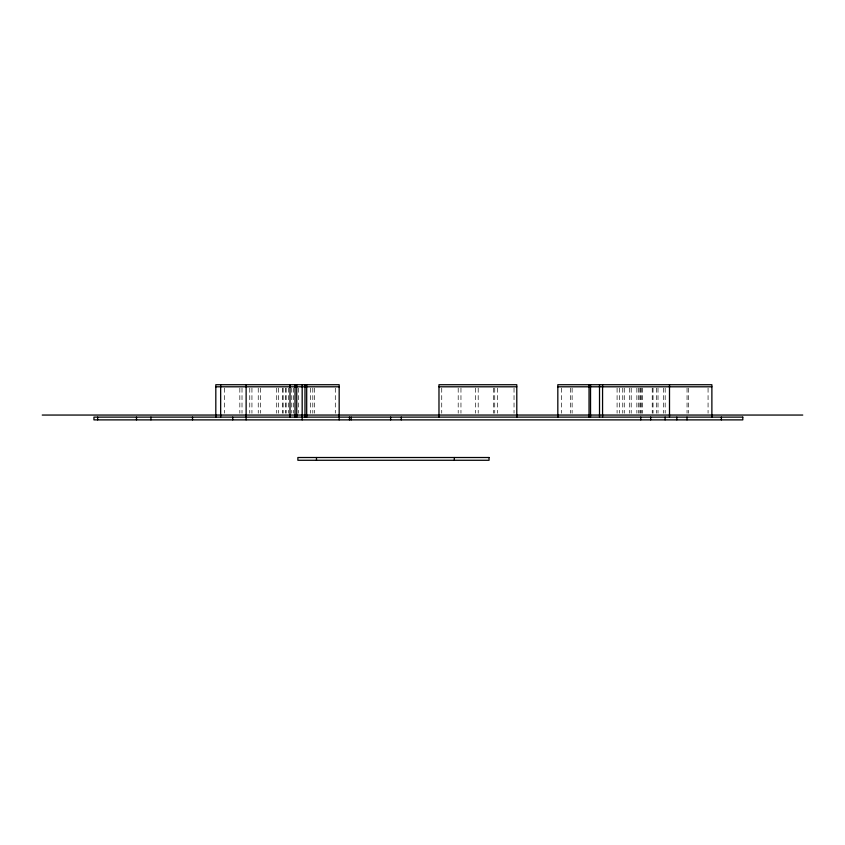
<?xml version="1.0" encoding="UTF-8"?>
<svg xmlns="http://www.w3.org/2000/svg" width="845" height="845" viewBox="0 0 845 845"><rect width="100%" height="100%" fill="white"/><g stroke="black" fill="none" stroke-linecap="round" stroke-linejoin="round"><path stroke-width="0.63" stroke-dasharray="4.22 3.17" d="M708.068 388.119L708.068 413.173M688.548 388.119L688.548 413.173M687.048 388.119L687.048 413.173M665.173 388.119L665.173 413.173M663.674 388.119L663.674 413.173M658.012 388.119L658.012 413.173M656.512 388.119L656.512 413.173M653.037 388.119L653.037 413.173M652.234 388.119L652.234 413.173M642.306 388.119L642.306 413.173M641.714 388.119L641.714 413.173M640.214 388.119L640.214 413.173M639.992 388.119L639.992 413.173M638.366 388.119L638.366 413.173M636.866 388.119L636.866 413.173M631.204 388.119L631.204 413.173M629.705 388.119L629.705 413.173M624.265 388.119L624.265 413.173M622.765 388.119L622.765 413.173M619.406 388.119L619.406 413.173M617.093 388.119L617.093 413.173M572.118 388.119L572.118 413.173M570.618 388.119L570.618 413.173M561.64 388.119L561.64 413.173M514.035 388.119L514.035 413.173M497.494 388.119L497.494 413.173M494.737 388.119L494.737 413.173M493.628 388.119L493.628 413.173M478.196 388.119L478.196 413.173M475.439 388.119L475.439 413.173M460.958 388.119L460.958 413.173M458.201 388.119L458.201 413.173M441.734 388.119L441.734 413.173M335.296 388.119L335.296 413.173M314.509 388.119L314.509 413.173M312.808 388.119L312.808 413.173M310.316 388.119L310.316 413.173M298.306 388.119L298.306 413.173M293.437 388.119L293.437 413.173M291.747 388.119L291.747 413.173M288.314 388.119L288.335 413.173M286.17 388.119L286.17 413.173M285.652 388.119L285.652 413.173M283.159 388.119L283.159 413.173M282.684 388.119L282.684 413.173M278.406 388.119L278.406 413.173M276.716 388.119L276.716 413.173M260.418 388.119L260.418 413.173M258.243 388.119L258.243 413.173M251.937 388.119L251.937 413.173M249.761 388.119L249.761 413.173M242.008 388.119L242.008 413.173M239.832 388.119L239.832 413.173M224.538 388.119L224.538 413.173"/><path stroke-width="1.27" d="M215.813 386.799L339.172 386.799M438.977 386.799L516.791 386.799M557.827 386.799L711.881 386.799M42.25 415.053L802.75 415.053M721.387 417.124L721.387 419.88M711.881 417.124L711.881 384.728L557.827 384.728L557.827 417.124M686.996 417.124L686.996 419.88M676.824 417.124L676.824 419.88M669.504 384.728L669.504 417.124M665.11 417.124L665.11 419.88M650.661 417.124L650.661 419.88M640.753 417.124L640.753 419.88M602.569 384.728L602.569 417.124M599.517 384.728L599.517 417.124M590.539 384.728L590.539 417.124M589.039 384.728L589.039 417.124M516.791 417.124L516.791 384.728L438.977 384.728L438.977 417.124M454.325 457.515L454.325 460.271M401.28 417.124L401.28 419.88M390.612 417.124L390.612 419.88M351.182 417.124L351.182 419.88M349.481 417.124L349.481 419.88M339.172 419.88L339.172 384.728L215.813 384.728L215.813 417.124M316.495 457.515L316.474 460.271M306.693 384.728L306.693 417.124M304.992 384.728L304.992 417.124M302.172 384.728L302.172 419.88M296.743 384.728L296.743 417.124M295.042 384.728L295.042 417.124M290.004 384.728L290.004 417.124M246.127 384.728L246.127 419.88M232.713 417.124L232.713 419.88M220.661 384.728L220.661 417.124M192.523 417.124L192.523 419.88M150.938 417.124L150.938 419.88M136.499 417.124L136.499 419.88M97.629 417.124L97.629 419.88M742.797 417.124L93.943 417.124L93.943 419.88L742.797 419.88L742.797 417.124M489.054 457.515L297.873 457.515L297.873 460.271L489.054 460.271L489.054 457.515"/></g></svg>
